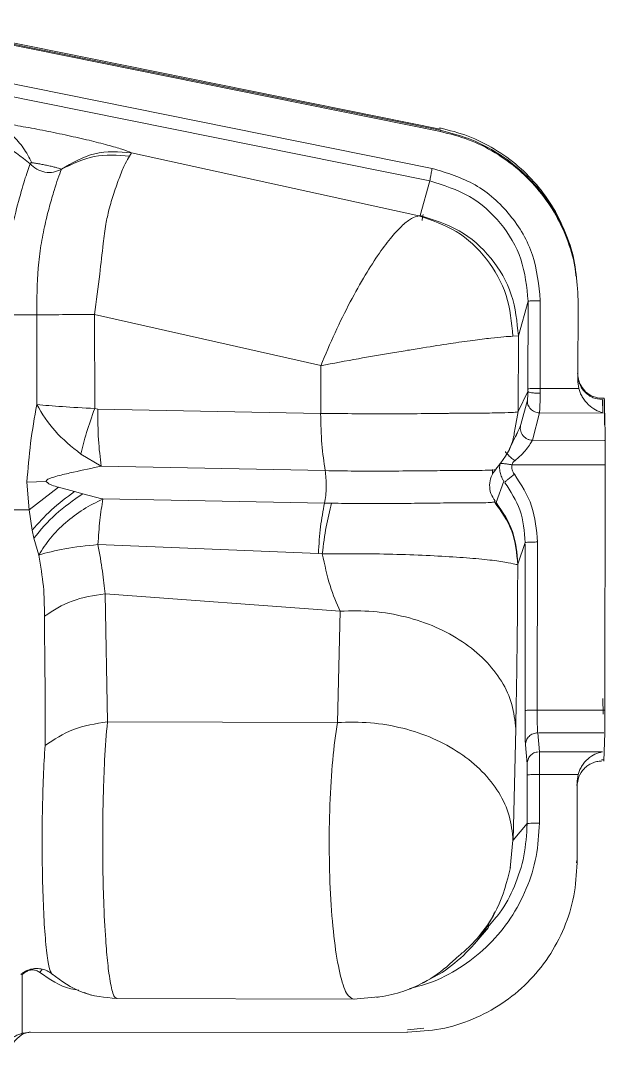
# Model space of a CAD drawing. Header units: millimetres. Extents: x -16985 to -606, y 2122 to 9380.
# Drawn here: x -8145.9 to -8098.2, y 5920.6 to 6005.1 of the extents above; entities that cross this region are included whole.
import ezdxf

# ---------------------------------------------------------------- set-up
doc = ezdxf.new("R2010")
doc.units = ezdxf.units.MM
doc.linetypes.add('K5LT32768', pattern=[0])
doc.linetypes.add('K5LT_THIN', pattern=[0])

msp = doc.modelspace()

# ---------------------------------------------------------------- linework, layer by layer
at = {"color": 7, "linetype": 'K5LT_THIN', "lineweight": 18}
for p, q in [((-8155.945, 6005.054), (-8111.652, 5996.119)), ((-8111.678, 5996.315), (-8155.445, 6005.143)), ((-8111.665, 5996.217), (-8155.432, 6005.045)), ((-8157.08, 6002.147), (-8112.323, 5993.119)), ((-8112.515, 5992.093), (-8157.272, 6001.121)), ((-8111.678, 5996.315), (-8111.691, 5996.413)), ((-8111.652, 5996.119), (-8111.665, 5996.217)), ((-8136.846, 5994.392), (-8136.993, 5994.119)), ((-8136.845, 5994.391), (-8113.412, 5989.238)), ((-8113.309, 5989.271), (-8112.515, 5992.093)), ((-8113.309, 5989.271), (-8113.412, 5989.238)), ((-8100.612, 5984.434), (-8100.655, 5984.933)), ((-8100.549, 5984.241), (-8100.562, 5984.339)), ((-8104.5, 5982.291), (-8105.294, 5979.469)), ((-8104.513, 5975.149), (-8104.5, 5982.291)), ((-8103.508, 5982.337), (-8103.52, 5975.195)), ((-8103.507, 5982.337), (-8103.507, 5982.362)), ((-8100.43, 5982.395), (-8100.441, 5975.726)), ((-8100.43, 5982.395), (-8100.43, 5982.418)), ((-8144.569, 5981.195), (-8144.569, 5973.869)), ((-8139.843, 5981.206), (-8139.842, 5973.549)), ((-8139.843, 5981.198), (-8121.408, 5977.05)), ((-8105.744, 5979.435), (-8105.3, 5979.467)), ((-8105.297, 5979.459), (-8105.308, 5973.306)), ((-8121.416, 5973.154), (-8121.416, 5977.042)), ((-8104.514, 5974.947), (-8104.513, 5975.149)), ((-8103.52, 5974.791), (-8103.519, 5975.195)), ((-8103.515, 5975.192), (-8100.375, 5975.192)), ((-8100.441, 5975.726), (-8100.374, 5975.19)), ((-8105.308, 5973.306), (-8104.514, 5974.947)), ((-8104.562, 5974.244), (-8105.086, 5972.26)), ((-8098.469, 5974.386), (-8098.295, 5974.385)), ((-8098.406, 5973.195), (-8098.426, 5974.288)), ((-8098.295, 5973.742), (-8098.294, 5974.385)), ((-8098.285, 5972.223), (-8098.281, 5974.288)), ((-8139.578, 5973.5), (-8139.842, 5973.549)), ((-8139.578, 5973.5), (-8121.423, 5973.154)), ((-8103.57, 5973.193), (-8104.149, 5970.967)), ((-8103.57, 5973.193), (-8098.375, 5973.185)), ((-8098.26, 5973.185), (-8098.218, 5970.958)), ((-8106.015, 5970.279), (-8105.439, 5971.466)), ((-8104.149, 5970.967), (-8098.276, 5970.958)), ((-8140.971, 5969.836), (-8139.301, 5968.858)), ((-8139.28, 5968.861), (-8121.044, 5968.493)), ((-8107.397, 5968.232), (-8107.418, 5968.577)), ((-8098.212, 5968.956), (-8105.821, 5968.967)), ((-8098.212, 5968.956), (-8098.248, 5948.98)), ((-8145.369, 5967.563), (-8143.794, 5967.612)), ((-8145.182, 5965.309), (-8145.369, 5967.563)), ((-8106.494, 5967.644), (-8107.095, 5965.894)), ((-8145.183, 5965.308), (-8142.796, 5967.141)), ((-8141.493, 5966.788), (-8142.796, 5967.141)), ((-8140.811, 5966.613), (-8141.493, 5966.788)), ((-8139.268, 5966.207), (-8140.811, 5966.613)), ((-8139.268, 5966.207), (-8139.164, 5966.205)), ((-8121.106, 5965.848), (-8139.169, 5966.181)), ((-8121.106, 5965.848), (-8120.521, 5965.836)), ((-8107.18, 5966.001), (-8107.248, 5965.951)), ((-8145.182, 5965.309), (-8146.415, 5965.309)), ((-8145.182, 5965.309), (-8144.94, 5963.642)), ((-8144.94, 5963.642), (-8144.798, 5962.997)), ((-8144.799, 5962.996), (-8144.407, 5961.614)), ((-8121.604, 5961.735), (-8139.572, 5962.468)), ((-8104.732, 5962.632), (-8105.332, 5960.883)), ((-8104.756, 5948.942), (-8104.732, 5962.5)), ((-8103.738, 5962.678), (-8103.762, 5948.988)), ((-8121.604, 5961.735), (-8121.284, 5961.713)), ((-8105.332, 5960.883), (-8105.347, 5960.812)), ((-8138.807, 5948.028), (-8138.984, 5958.459)), ((-8119.835, 5957.047), (-8138.984, 5958.459)), ((-8143.944, 5956.739), (-8143.943, 5956.631)), ((-8120.054, 5947.976), (-8119.835, 5957.046)), ((-8098.398, 5949.919), (-8098.374, 5948.661)), ((-8103.762, 5948.988), (-8098.248, 5948.98)), ((-8138.807, 5948.028), (-8120.054, 5947.976)), ((-8105.515, 5947.46), (-8105.734, 5938.39)), ((-8103.582, 5945.592), (-8103.717, 5947.13)), ((-8098.318, 5947.123), (-8103.625, 5947.131)), ((-8098.26, 5947.123), (-8098.309, 5945.584)), ((-8143.875, 5946.21), (-8143.882, 5946.096)), ((-8104.581, 5944.617), (-8104.717, 5946.156)), ((-8098.424, 5945.584), (-8103.582, 5945.592)), ((-8098.309, 5945.578), (-8098.333, 5944.823)), ((-8098.522, 5944.921), (-8098.346, 5944.921)), ((-8098.333, 5944.823), (-8098.332, 5945.201)), ((-8104.575, 5939.73), (-8104.568, 5943.689)), ((-8103.575, 5943.735), (-8103.582, 5939.789)), ((-8103.575, 5943.735), (-8100.43, 5943.731)), ((-8100.526, 5942.855), (-8100.504, 5943.041)), ((-8100.499, 5943.195), (-8100.511, 5936.561)), ((-8100.499, 5943.195), (-8100.428, 5943.731)), ((-8100.526, 5942.855), (-8100.526, 5942.832)), ((-8105.734, 5938.39), (-8104.575, 5939.73)), ((-8105.965, 5936.109), (-8105.735, 5938.39)), ((-8100.555, 5936.546), (-8100.537, 5936.722)), ((-8100.511, 5936.561), (-8100.511, 5936.526)), ((-8108.9, 5929.921), (-8107.738, 5931.265)), ((-8107.231, 5931.962), (-8107.78, 5931.3)), ((-8145.87, 5927.448), (-8145.869, 5927.444)), ((-8145.759, 5927.442), (-8145.525, 5927.614)), ((-8145.757, 5927.444), (-8145.759, 5922.651)), ((-8138.064, 5925.48), (-8118.632, 5925.426)), ((-8138.037, 5925.483), (-8138.063, 5925.502)), ((-8118.722, 5925.43), (-8116.727, 5925.626)), ((-8145.756, 5922.649), (-8145.221, 5922.72)), ((-8145.221, 5922.72), (-8114.404, 5922.747)), ((-8114.404, 5922.747), (-8114.318, 5922.748)), ((-8114.344, 5922.944), (-8112.995, 5923.077))]:
    msp.add_line(p, q, dxfattribs=at)
at = {"color": 8, "linetype": 'K5LT32768', "lineweight": 15, "true_color": 0x808080}
for p, q in [((-8105.563, 5971.989), (-8105.311, 5973.299)), ((-8144.319, 5927.615), (-8144.123, 5927.869))]:
    msp.add_line(p, q, dxfattribs=at)
at = {"color": 7, "linetype": 'K5LT_THIN', "lineweight": 18}
for points, knots in [([(-8148.682, 5996.968), (-8148.245, 5996.912), (-8147.372, 5996.802), (-8145.687, 5996.523), (-8143.87, 5996.184), (-8142.018, 5995.799), (-8140.266, 5995.399), (-8138.746, 5995.012), (-8137.524, 5994.659), (-8137.071, 5994.48), (-8136.845, 5994.391)], [0, 0, 0, 0, 0.12497, 0.249988, 0.374975, 0.499983, 0.625002, 0.749961, 0.875021, 1, 1, 1, 1]), ([(-8148.682, 5996.968), (-8148.3, 5996.835), (-8147.537, 5996.571), (-8146.516, 5995.809), (-8145.621, 5994.825), (-8145.179, 5993.991), (-8144.957, 5993.574)], [0, 0, 0, 0, 0.250292, 0.500008, 0.749891, 1, 1, 1, 1]), ([(-8111.691, 5996.413), (-8110.915, 5996.216), (-8109.364, 5995.822), (-8107.209, 5994.74), (-8105.259, 5993.335), (-8103.584, 5991.611), (-8102.214, 5989.629), (-8101.249, 5987.439), (-8100.736, 5985.852), (-8100.666, 5985.008), (-8100.662, 5984.959)], [0, 0, 0, 0, 0.141606, 0.283212, 0.424818, 0.566424, 0.70803, 0.849636, 0.991242, 1, 1, 1, 1]), ([(-8100.599, 5984.336), (-8100.613, 5984.526), (-8100.684, 5985.513), (-8101.214, 5987.241), (-8102.189, 5989.43), (-8103.556, 5991.413), (-8105.232, 5993.138), (-8107.182, 5994.544), (-8109.338, 5995.626), (-8110.889, 5996.02), (-8111.665, 5996.217)], [0, 0, 0, 0, 0.03307, 0.171203, 0.309335, 0.447468, 0.585601, 0.723734, 0.861867, 1, 1, 1, 1]), ([(-8150.182, 5995.798), (-8149.219, 5995.62), (-8147.292, 5995.264), (-8145.837, 5994.084), (-8145.11, 5993.493)], [0, 0, 0, 0, 0.499989, 1, 1, 1, 1]), ([(-8142.556, 5993.046), (-8141.665, 5993.566), (-8139.883, 5994.605), (-8137.858, 5994.462), (-8136.845, 5994.391)], [0, 0, 0, 0, 0.500068, 1, 1, 1, 1]), ([(-8136.994, 5994.119), (-8137.972, 5994.186), (-8139.928, 5994.321), (-8141.68, 5993.471), (-8142.556, 5993.045)], [0, 0, 0, 0, 0.499997, 1, 1, 1, 1]), ([(-8136.994, 5994.119), (-8137.109, 5993.935), (-8137.346, 5993.555), (-8137.785, 5992.501), (-8138.253, 5991.205), (-8138.664, 5989.863), (-8138.955, 5988.494), (-8139.179, 5986.768), (-8139.449, 5984.307), (-8139.702, 5982.316), (-8139.843, 5981.206)], [0, 0, 0, 0, 0.124061, 0.256382, 0.385005, 0.487823, 0.568286, 0.669272, 0.815635, 1, 1, 1, 1]), ([(-8145.11, 5993.493), (-8145.251, 5993.087), (-8145.535, 5992.274), (-8146.117, 5990.235), (-8146.754, 5987.634), (-8146.965, 5985.65), (-8147.071, 5984.658)], [0, 0, 0, 0, 0.250008, 0.500006, 0.749971, 1, 1, 1, 1]), ([(-8145.11, 5993.493), (-8145.107, 5993.508), (-8145.101, 5993.537), (-8145.06, 5993.574), (-8144.998, 5993.574), (-8144.957, 5993.574)], [0, 0, 0, 0, 0.250107, 0.501572, 1, 1, 1, 1]), ([(-8145.11, 5993.493), (-8144.937, 5993.333), (-8144.591, 5993.012), (-8143.907, 5992.778), (-8143.191, 5992.758), (-8142.768, 5992.95), (-8142.556, 5993.046)], [0, 0, 0, 0, 0.250059, 0.499859, 0.750064, 1, 1, 1, 1]), ([(-8144.957, 5993.574), (-8144.866, 5993.562), (-8144.684, 5993.538), (-8144.33, 5993.48), (-8143.95, 5993.411), (-8143.565, 5993.33), (-8143.208, 5993.243), (-8142.908, 5993.161), (-8142.677, 5993.089), (-8142.597, 5993.061), (-8142.556, 5993.046)], [0, 0, 0, 0, 0.124865, 0.249766, 0.374884, 0.500143, 0.625261, 0.750129, 0.874934, 1, 1, 1, 1]), ([(-8142.556, 5993.045), (-8142.742, 5992.547), (-8143.023, 5991.799), (-8143.509, 5990.083), (-8143.898, 5988.582), (-8144.244, 5986.857), (-8144.538, 5984.394), (-8144.557, 5982.474), (-8144.57, 5981.195)], [0, 0, 0, 0, 0.249319, 0.374499, 0.49971, 0.625047, 0.750396, 1, 1, 1, 1]), ([(-8112.323, 5993.119), (-8112.348, 5992.992), (-8112.399, 5992.739), (-8112.463, 5992.407), (-8112.506, 5992.166), (-8112.512, 5992.117), (-8112.515, 5992.093)], [0, 0, 0, 0, 0.250216, 0.5, 0.749784, 1, 1, 1, 1]), ([(-8112.323, 5993.119), (-8111.115, 5992.748), (-8108.7, 5992.006), (-8105.844, 5989.435), (-8103.884, 5986.129), (-8103.633, 5983.618), (-8103.507, 5982.362)], [0, 0, 0, 0, 0.250011, 0.499997, 0.749979, 1, 1, 1, 1]), ([(-8112.515, 5992.092), (-8111.393, 5991.745), (-8109.194, 5991.065), (-8106.622, 5988.73), (-8104.845, 5985.747), (-8104.617, 5983.459), (-8104.501, 5982.291)], [0, 0, 0, 0, 0.255122, 0.5, 0.744853, 1, 1, 1, 1]), ([(-8121.412, 5977.042), (-8121.029, 5977.944), (-8120.272, 5979.731), (-8119.024, 5982.245), (-8117.796, 5984.439), (-8116.645, 5986.225), (-8115.615, 5987.583), (-8114.732, 5988.518), (-8113.986, 5989.095), (-8113.602, 5989.191), (-8113.413, 5989.238)], [0, 0, 0, 0, 0.14455, 0.286372, 0.422429, 0.551337, 0.672605, 0.786723, 0.89515, 1, 1, 1, 1]), ([(-8113.412, 5989.238), (-8112.361, 5988.888), (-8110.257, 5988.19), (-8107.774, 5985.838), (-8106.074, 5982.837), (-8105.853, 5980.568), (-8105.742, 5979.435)], [0, 0, 0, 0, 0.250243, 0.500477, 0.750697, 1, 1, 1, 1]), ([(-8104.5, 5982.291), (-8104.482, 5982.297), (-8104.447, 5982.31), (-8104.219, 5982.325), (-8103.893, 5982.336), (-8103.636, 5982.337), (-8103.508, 5982.337)], [0, 0, 0, 0, 0.250216, 0.500001, 0.749783, 1, 1, 1, 1]), ([(-8144.568, 5981.195), (-8143.916, 5981.196), (-8142.614, 5981.197), (-8140.766, 5981.203), (-8139.842, 5981.206)], [0, 0, 0, 0, 0.5, 1, 1, 1, 1]), ([(-8121.411, 5977.042), (-8120.387, 5977.233), (-8118.504, 5977.585), (-8116.108, 5977.999), (-8114.362, 5978.291), (-8112.703, 5978.559), (-8110.859, 5978.846), (-8108.997, 5979.111), (-8107.535, 5979.294), (-8106.415, 5979.406), (-8105.969, 5979.426), (-8105.744, 5979.435)], [0, 0, 0, 0, 0.155679, 0.286387, 0.357766, 0.425733, 0.55131, 0.671105, 0.785814, 0.892312, 1, 1, 1, 1]), ([(-8098.47, 5974.386), (-8098.719, 5974.413), (-8099.104, 5974.456), (-8099.572, 5974.714), (-8099.959, 5975.037), (-8100.249, 5975.467), (-8100.431, 5975.966), (-8100.454, 5976.272), (-8100.466, 5976.434)], [0, 0, 0, 0, 0.234141, 0.363045, 0.499837, 0.710799, 0.845701, 1, 1, 1, 1]), ([(-8098.457, 5974.288), (-8098.709, 5974.316), (-8099.098, 5974.359), (-8099.565, 5974.62), (-8099.949, 5974.943), (-8100.238, 5975.371), (-8100.419, 5975.872), (-8100.441, 5976.18), (-8100.453, 5976.345)], [0, 0, 0, 0, 0.236874, 0.364999, 0.499573, 0.70922, 0.844551, 1, 1, 1, 1]), ([(-8103.52, 5975.195), (-8103.649, 5975.194), (-8103.906, 5975.193), (-8104.232, 5975.183), (-8104.46, 5975.167), (-8104.495, 5975.155), (-8104.513, 5975.149)], [0, 0, 0, 0, 0.250217, 0.499999, 0.749784, 1, 1, 1, 1]), ([(-8100.374, 5975.19), (-8100.338, 5975.073), (-8100.264, 5974.831), (-8100.013, 5974.351), (-8099.59, 5973.845), (-8099.024, 5973.406), (-8098.611, 5973.265), (-8098.406, 5973.195)], [0, 0, 0, 0, 0.111228, 0.230831, 0.499952, 0.750996, 1, 1, 1, 1]), ([(-8104.561, 5974.244), (-8104.563, 5974.179), (-8104.567, 5974.049), (-8104.518, 5973.855), (-8104.434, 5973.673), (-8104.311, 5973.509), (-8104.153, 5973.375), (-8103.971, 5973.276), (-8103.774, 5973.209), (-8103.638, 5973.198), (-8103.57, 5973.193)], [0, 0, 0, 0, 0.122941, 0.248046, 0.374061, 0.499999, 0.625937, 0.751953, 0.877058, 1, 1, 1, 1]), ([(-8104.514, 5974.947), (-8104.515, 5974.863), (-8104.518, 5974.697), (-8104.533, 5974.491), (-8104.549, 5974.331), (-8104.557, 5974.273), (-8104.561, 5974.244)], [0, 0, 0, 0, 0.249877, 0.499806, 0.749919, 1, 1, 1, 1]), ([(-8103.52, 5974.791), (-8103.648, 5974.794), (-8103.905, 5974.8), (-8104.233, 5974.836), (-8104.461, 5974.888), (-8104.496, 5974.927), (-8104.514, 5974.947)], [0, 0, 0, 0, 0.248247, 0.500001, 0.751755, 1, 1, 1, 1]), ([(-8103.52, 5974.791), (-8103.522, 5974.629), (-8103.525, 5974.268), (-8103.539, 5973.796), (-8103.557, 5973.404), (-8103.566, 5973.263), (-8103.57, 5973.193)], [0, 0, 0, 0, 0.225106, 0.499957, 0.749965, 1, 1, 1, 1]), ([(-8145.369, 5967.563), (-8145.283, 5968.627), (-8145.112, 5970.756), (-8144.75, 5972.831), (-8144.569, 5973.869)], [0, 0, 0, 0, 0.499781, 1, 1, 1, 1]), ([(-8144.568, 5973.872), (-8144.121, 5973.134), (-8143.227, 5971.659), (-8141.722, 5970.443), (-8140.97, 5969.836)], [0, 0, 0, 0, 0.500244, 1, 1, 1, 1]), ([(-8144.567, 5973.872), (-8143.916, 5973.814), (-8142.613, 5973.699), (-8140.765, 5973.599), (-8139.842, 5973.549)], [0, 0, 0, 0, 0.500003, 1, 1, 1, 1]), ([(-8140.97, 5969.836), (-8140.83, 5970.411), (-8140.549, 5971.561), (-8140.078, 5972.886), (-8139.842, 5973.549)], [0, 0, 0, 0, 0.500005, 1, 1, 1, 1]), ([(-8139.579, 5973.5), (-8139.578, 5972.647), (-8139.577, 5970.939), (-8139.393, 5969.554), (-8139.301, 5968.861)], [0, 0, 0, 0, 0.499997, 1, 1, 1, 1]), ([(-8121.423, 5973.153), (-8121.402, 5972.294), (-8121.36, 5970.575), (-8121.149, 5969.185), (-8121.044, 5968.49)], [0, 0, 0, 0, 0.499994, 1, 1, 1, 1]), ([(-8105.313, 5973.299), (-8105.394, 5973.278), (-8105.558, 5973.234), (-8106.616, 5973.194), (-8108.155, 5973.181), (-8109.549, 5973.175), (-8110.311, 5973.17), (-8110.392, 5973.168), (-8110.416, 5973.168), (-8110.464, 5973.167), (-8110.561, 5973.166), (-8110.732, 5973.163), (-8111.08, 5973.158), (-8111.795, 5973.148), (-8113.298, 5973.132), (-8115.621, 5973.114), (-8118.46, 5973.124), (-8120.389, 5973.144), (-8121.332, 5973.153), (-8121.408, 5973.153), (-8121.417, 5973.153)], [0, 0, 0, 0, 0.124905, 0.249795, 0.374804, 0.486811, 0.499902, 0.499931, 0.499962, 0.503816, 0.507731, 0.515561, 0.531221, 0.562537, 0.625144, 0.750157, 0.875153, 0.98988, 0.998791, 1, 1, 1, 1]), ([(-8107.123, 5968.618), (-8106.583, 5969.307), (-8105.787, 5970.323), (-8105.617, 5971.583), (-8105.563, 5971.989)], [0, 0, 0, 0, 0.677045, 1, 1, 1, 1]), ([(-8105.086, 5972.26), (-8105.106, 5972.188), (-8105.146, 5972.044), (-8105.138, 5971.815), (-8105.076, 5971.594), (-8104.963, 5971.39), (-8104.803, 5971.216), (-8104.607, 5971.082), (-8104.384, 5970.992), (-8104.227, 5970.975), (-8104.149, 5970.967)], [0, 0, 0, 0, 0.124663, 0.250006, 0.375086, 0.500018, 0.624946, 0.750018, 0.875349, 1, 1, 1, 1]), ([(-8105.598, 5969.292), (-8105.418, 5969.441), (-8105.063, 5969.736), (-8104.636, 5970.233), (-8104.302, 5970.696), (-8104.199, 5970.878), (-8104.149, 5970.967)], [0, 0, 0, 0, 0.253219, 0.50021, 0.755282, 1, 1, 1, 1]), ([(-8105.436, 5971.465), (-8105.453, 5971.424), (-8105.474, 5971.371), (-8105.517, 5971.3), (-8105.527, 5971.283)], [0, 0, 0, 0, 0.767264, 1, 1, 1, 1]), ([(-8106.356, 5970.05), (-8106.357, 5970.043), (-8106.36, 5970.029), (-8106.323, 5969.975), (-8106.258, 5969.898), (-8106.163, 5969.8), (-8106.045, 5969.685), (-8105.907, 5969.558), (-8105.756, 5969.425), (-8105.65, 5969.336), (-8105.598, 5969.292)], [0, 0, 0, 0, 0.124749, 0.250024, 0.37509, 0.500018, 0.624942, 0.75, 0.875263, 1, 1, 1, 1]), ([(-8105.821, 5968.967), (-8105.797, 5969.03), (-8105.75, 5969.157), (-8105.649, 5969.247), (-8105.598, 5969.292)], [0, 0, 0, 0, 0.495014, 1, 1, 1, 1]), ([(-8139.3, 5968.858), (-8140.052, 5968.699), (-8141.184, 5968.46), (-8142.535, 5968.149), (-8143.213, 5967.963), (-8143.541, 5967.839), (-8143.706, 5967.77), (-8143.766, 5967.702), (-8143.788, 5967.653), (-8143.792, 5967.626), (-8143.794, 5967.612)], [0, 0, 0, 0, 0.497434, 0.748377, 0.873851, 0.936586, 0.968035, 0.983212, 0.991219, 1, 1, 1, 1]), ([(-8121.044, 5968.49), (-8121.021, 5968.294), (-8120.975, 5967.901), (-8120.959, 5967.173), (-8120.994, 5966.444), (-8121.069, 5966.047), (-8121.106, 5965.848)], [0, 0, 0, 0, 0.249975, 0.499994, 0.750044, 1, 1, 1, 1]), ([(-8107.2, 5966.028), (-8107.328, 5966.224), (-8107.583, 5966.615), (-8107.675, 5967.32), (-8107.554, 5968.02), (-8107.282, 5968.4), (-8107.147, 5968.59)], [0, 0, 0, 0, 0.25003, 0.5, 0.749972, 1, 1, 1, 1]), ([(-8107.412, 5968.54), (-8107.411, 5968.54), (-8107.15, 5968.549), (-8107.137, 5968.584), (-8107.124, 5968.618)], [0, 0, 0, 0, 0.001003, 1, 1, 1, 1]), ([(-8106.801, 5969.077), (-8106.815, 5968.939), (-8106.842, 5968.662), (-8106.773, 5968.247), (-8106.647, 5967.907), (-8106.53, 5967.719), (-8106.486, 5967.649)], [0, 0, 0, 0, 0.278146, 0.556467, 0.834688, 1, 1, 1, 1]), ([(-8105.821, 5968.967), (-8105.948, 5968.987), (-8106.201, 5969.026), (-8106.521, 5969.066), (-8106.749, 5969.087), (-8106.784, 5969.08), (-8106.802, 5969.077)], [0, 0, 0, 0, 0.250001, 0.5, 0.749997, 1, 1, 1, 1]), ([(-8105.821, 5968.967), (-8105.827, 5968.83), (-8105.835, 5968.625), (-8105.739, 5968.367), (-8105.663, 5968.255), (-8105.624, 5968.198)], [0, 0, 0, 0, 0.498621, 0.747321, 1, 1, 1, 1]), ([(-8143.794, 5967.612), (-8143.726, 5967.545), (-8143.589, 5967.412), (-8143.239, 5967.271), (-8142.974, 5967.193), (-8142.796, 5967.141)], [0, 0, 0, 0, 0.251304, 0.499476, 1, 1, 1, 1]), ([(-8105.624, 5968.198), (-8105.726, 5968.118), (-8105.93, 5967.958), (-8106.189, 5967.746), (-8106.369, 5967.589), (-8106.395, 5967.555), (-8106.408, 5967.538)], [0, 0, 0, 0, 0.251128, 0.504262, 0.752116, 1, 1, 1, 1]), ([(-8106.389, 5967.51), (-8105.923, 5966.792), (-8104.961, 5965.307), (-8104.811, 5963.542), (-8104.734, 5962.632)], [0, 0, 0, 0, 0.483992, 1, 1, 1, 1]), ([(-8105.624, 5968.198), (-8105.079, 5967.357), (-8103.989, 5965.674), (-8103.822, 5963.676), (-8103.738, 5962.678)], [0, 0, 0, 0, 0.500001, 1, 1, 1, 1]), ([(-8144.94, 5963.642), (-8144.441, 5964.204), (-8143.441, 5965.326), (-8142.142, 5966.301), (-8141.493, 5966.788)], [0, 0, 0, 0, 0.5, 1, 1, 1, 1]), ([(-8140.811, 5966.613), (-8141.584, 5966.074), (-8143.129, 5964.996), (-8144.242, 5963.663), (-8144.798, 5962.997)], [0, 0, 0, 0, 0.499771, 1, 1, 1, 1]), ([(-8139.169, 5966.181), (-8139.707, 5965.916), (-8140.786, 5965.383), (-8142.244, 5964.275), (-8143.51, 5963.007), (-8144.108, 5962.078), (-8144.407, 5961.614)], [0, 0, 0, 0, 0.249267, 0.5, 0.750733, 1, 1, 1, 1]), ([(-8139.169, 5966.181), (-8139.26, 5965.625), (-8139.442, 5964.514), (-8139.529, 5963.15), (-8139.572, 5962.468)], [0, 0, 0, 0, 0.500638, 1, 1, 1, 1]), ([(-8121.604, 5961.735), (-8121.555, 5962.484), (-8121.455, 5963.982), (-8121.225, 5965.214), (-8121.11, 5965.831)], [0, 0, 0, 0, 0.499354, 1, 1, 1, 1]), ([(-8120.521, 5965.836), (-8120.679, 5965.217), (-8120.994, 5963.979), (-8121.187, 5962.468), (-8121.284, 5961.713)], [0, 0, 0, 0, 0.500033, 1, 1, 1, 1]), ([(-8107.247, 5965.95), (-8107.338, 5965.929), (-8107.538, 5965.882), (-8108.38, 5965.877), (-8109.754, 5965.871), (-8111.592, 5965.856), (-8113.725, 5965.829), (-8116.027, 5965.807), (-8118.337, 5965.8), (-8119.816, 5965.824), (-8120.521, 5965.836)], [0, 0, 0, 0, 0.105875, 0.231763, 0.367227, 0.5012, 0.631843, 0.76125, 0.886309, 1, 1, 1, 1]), ([(-8107.247, 5965.95), (-8106.7, 5965.177), (-8105.607, 5963.631), (-8105.433, 5961.752), (-8105.347, 5960.812)], [0, 0, 0, 0, 0.500033, 1, 1, 1, 1]), ([(-8107.095, 5965.894), (-8106.586, 5965.134), (-8105.568, 5963.614), (-8105.412, 5961.793), (-8105.335, 5960.883)], [0, 0, 0, 0, 0.499939, 1, 1, 1, 1]), ([(-8139.571, 5962.468), (-8140.515, 5962.369), (-8142.405, 5962.173), (-8143.739, 5961.801), (-8144.406, 5961.616)], [0, 0, 0, 0, 0.499998, 1, 1, 1, 1]), ([(-8139.571, 5962.468), (-8139.438, 5961.713), (-8139.173, 5960.205), (-8139.047, 5959.041), (-8138.984, 5958.459)], [0, 0, 0, 0, 0.500461, 1, 1, 1, 1]), ([(-8104.732, 5962.632), (-8104.714, 5962.638), (-8104.678, 5962.65), (-8104.451, 5962.666), (-8104.124, 5962.676), (-8103.867, 5962.677), (-8103.738, 5962.678)], [0, 0, 0, 0, 0.250216, 0.5, 0.749784, 1, 1, 1, 1]), ([(-8144.406, 5961.616), (-8144.256, 5960.736), (-8143.942, 5958.896), (-8143.943, 5957.478), (-8143.944, 5956.739)], [0, 0, 0, 0, 0.478296, 1, 1, 1, 1]), ([(-8105.347, 5960.812), (-8105.427, 5960.837), (-8105.589, 5960.888), (-8106.626, 5961.093), (-8108.201, 5961.279), (-8110.286, 5961.448), (-8112.766, 5961.591), (-8115.52, 5961.69), (-8118.424, 5961.73), (-8120.331, 5961.718), (-8121.284, 5961.713)], [0, 0, 0, 0, 0.124883, 0.249801, 0.374885, 0.499981, 0.624888, 0.749999, 0.875106, 1, 1, 1, 1]), ([(-8121.284, 5961.713), (-8121.088, 5960.808), (-8120.695, 5958.994), (-8120.122, 5957.696), (-8119.835, 5957.046)], [0, 0, 0, 0, 0.499141, 1, 1, 1, 1]), ([(-8105.347, 5960.812), (-8105.354, 5959.522), (-8105.369, 5956.935), (-8105.408, 5953.362), (-8105.456, 5950.116), (-8105.496, 5948.349), (-8105.515, 5947.462)], [0, 0, 0, 0, 0.255596, 0.512528, 0.75544, 1, 1, 1, 1]), ([(-8138.984, 5958.459), (-8139.918, 5958.316), (-8141.787, 5958.032), (-8143.224, 5957.098), (-8143.943, 5956.631)], [0, 0, 0, 0, 0.5, 1, 1, 1, 1]), ([(-8143.943, 5956.631), (-8143.933, 5955.475), (-8143.912, 5953.164), (-8143.867, 5949.708), (-8143.872, 5947.376), (-8143.875, 5946.21)], [0, 0, 0, 0, 0.333354, 0.666707, 1, 1, 1, 1]), ([(-8103.762, 5948.988), (-8103.891, 5948.988), (-8104.148, 5948.986), (-8104.475, 5948.976), (-8104.703, 5948.961), (-8104.738, 5948.948), (-8104.756, 5948.942)], [0, 0, 0, 0, 0.250216, 0.5, 0.749784, 1, 1, 1, 1]), ([(-8104.756, 5948.942), (-8104.756, 5948.617), (-8104.756, 5947.966), (-8104.748, 5947.118), (-8104.735, 5946.455), (-8104.723, 5946.256), (-8104.717, 5946.156)], [0, 0, 0, 0, 0.249784, 0.499658, 0.749706, 1, 1, 1, 1]), ([(-8103.717, 5947.131), (-8103.724, 5947.202), (-8103.737, 5947.337), (-8103.752, 5947.787), (-8103.762, 5948.344), (-8103.762, 5948.778), (-8103.762, 5948.988)], [0, 0, 0, 0, 0.264126, 0.499996, 0.758446, 1, 1, 1, 1]), ([(-8138.806, 5948.028), (-8139.769, 5947.877), (-8141.694, 5947.575), (-8143.153, 5946.589), (-8143.882, 5946.096)], [0, 0, 0, 0, 0.500002, 1, 1, 1, 1]), ([(-8104.717, 5946.156), (-8104.701, 5946.284), (-8104.668, 5946.538), (-8104.439, 5946.861), (-8104.108, 5947.084), (-8103.847, 5947.115), (-8103.717, 5947.131)], [0, 0, 0, 0, 0.250226, 0.5, 0.749774, 1, 1, 1, 1]), ([(-8143.882, 5946.096), (-8143.933, 5945.285), (-8144.034, 5943.667), (-8144.115, 5940.678), (-8144.134, 5937.568), (-8144.086, 5934.519), (-8143.974, 5931.763), (-8143.802, 5929.532), (-8143.584, 5927.95), (-8143.42, 5927.639), (-8143.337, 5927.483)], [0, 0, 0, 0, 0.124413, 0.24828, 0.371633, 0.49501, 0.619114, 0.744751, 0.871867, 1, 1, 1, 1]), ([(-8103.673, 5945.587), (-8103.794, 5945.562), (-8104.036, 5945.513), (-8104.334, 5945.287), (-8104.537, 5944.977), (-8104.567, 5944.737), (-8104.581, 5944.617)], [0, 0, 0, 0, 0.250303, 0.499894, 0.749784, 1, 1, 1, 1]), ([(-8103.582, 5945.592), (-8103.58, 5945.518), (-8103.577, 5945.373), (-8103.576, 5944.901), (-8103.575, 5944.342), (-8103.575, 5943.933), (-8103.576, 5943.735)], [0, 0, 0, 0, 0.271877, 0.529183, 0.771897, 1, 1, 1, 1]), ([(-8100.428, 5943.731), (-8100.392, 5943.843), (-8100.318, 5944.079), (-8100.066, 5944.546), (-8099.644, 5945.029), (-8099.072, 5945.417), (-8098.659, 5945.525), (-8098.455, 5945.578)], [0, 0, 0, 0, 0.107816, 0.226219, 0.499901, 0.752114, 1, 1, 1, 1]), ([(-8100.513, 5942.758), (-8100.483, 5943.023), (-8100.422, 5943.553), (-8100.046, 5944.128), (-8099.643, 5944.477), (-8099.29, 5944.67), (-8098.908, 5944.8), (-8098.642, 5944.816), (-8098.51, 5944.823)], [0, 0, 0, 0, 0.248811, 0.498699, 0.623625, 0.749456, 0.875823, 1, 1, 1, 1]), ([(-8104.568, 5943.689), (-8104.568, 5943.797), (-8104.569, 5944.014), (-8104.571, 5944.298), (-8104.576, 5944.517), (-8104.579, 5944.584), (-8104.581, 5944.617)], [0, 0, 0, 0, 0.249784, 0.500112, 0.750202, 1, 1, 1, 1]), ([(-8104.568, 5943.689), (-8104.551, 5943.695), (-8104.515, 5943.707), (-8104.288, 5943.723), (-8103.961, 5943.733), (-8103.704, 5943.734), (-8103.576, 5943.735)], [0, 0, 0, 0, 0.250216, 0.500001, 0.749784, 1, 1, 1, 1]), ([(-8103.582, 5939.776), (-8103.711, 5939.776), (-8103.968, 5939.774), (-8104.295, 5939.764), (-8104.522, 5939.749), (-8104.558, 5939.736), (-8104.575, 5939.73)], [0, 0, 0, 0, 0.250216, 0.5, 0.749784, 1, 1, 1, 1]), ([(-8116.831, 5925.568), (-8116.182, 5925.69), (-8114.929, 5925.926), (-8112.979, 5926.726), (-8111.588, 5927.652), (-8110.697, 5928.466), (-8110.212, 5928.91), (-8109.409, 5929.564), (-8108.232, 5930.798), (-8106.735, 5933.079), (-8106.233, 5935.003), (-8105.935, 5936.147)], [0, 0, 0, 0, 0.11905, 0.229617, 0.39842, 0.448064, 0.463373, 0.516379, 0.63486, 0.783002, 1, 1, 1, 1]), ([(-8113.136, 5926.749), (-8112.584, 5927.018), (-8111.268, 5927.661), (-8109.506, 5929.182), (-8108.037, 5930.865), (-8107.429, 5932.093), (-8107.198, 5932.559)], [0, 0, 0, 0, 0.216661, 0.516551, 0.816441, 1, 1, 1, 1]), ([(-8145.863, 5927.44), (-8145.798, 5927.497), (-8145.625, 5927.649), (-8145.284, 5927.811), (-8144.87, 5927.922), (-8144.439, 5927.94), (-8144.015, 5927.865), (-8143.613, 5927.706), (-8143.384, 5927.534), (-8143.27, 5927.448)], [0, 0, 0, 0, 0.09225, 0.243591, 0.394757, 0.545916, 0.697241, 0.848858, 1, 1, 1, 1]), ([(-8145.525, 5927.614), (-8145.432, 5927.671), (-8145.248, 5927.786), (-8144.922, 5927.832), (-8144.596, 5927.787), (-8144.411, 5927.672), (-8144.319, 5927.615)], [0, 0, 0, 0, 0.251123, 0.499914, 0.74897, 1, 1, 1, 1]), ([(-8138.037, 5925.482), (-8139.012, 5925.573), (-8140.962, 5925.755), (-8142.545, 5926.907), (-8143.337, 5927.483)], [0, 0, 0, 0, 0.500002, 1, 1, 1, 1]), ([(-8140.667, 5925.965), (-8140.628, 5925.948), (-8140.418, 5925.857), (-8140.242, 5925.802), (-8140.098, 5925.758)], [0, 0, 0, 0, 0.185819, 1, 1, 1, 1]), ([(-8146.768, 5920.788), (-8146.763, 5920.925), (-8146.753, 5921.193), (-8146.635, 5921.579), (-8146.439, 5921.933), (-8146.084, 5922.334), (-8145.625, 5922.68), (-8145.217, 5922.731), (-8145.076, 5922.748)], [0, 0, 0, 0, 0.14445, 0.283238, 0.422766, 0.569339, 0.850676, 1, 1, 1, 1]), ([(-8147.671, 5920.618), (-8147.61, 5920.83), (-8147.487, 5921.257), (-8147.078, 5921.845), (-8146.588, 5922.276), (-8146.116, 5922.536), (-8145.875, 5922.612), (-8145.756, 5922.649)], [0, 0, 0, 0, 0.247759, 0.500077, 0.769908, 0.886195, 1, 1, 1, 1])]:
    msp.add_open_spline(points, degree=3, knots=knots, dxfattribs=at)
for points in [[(-8100.43, 5982.418), (-8100.469, 5983.217), (-8100.548, 5984.814), (-8101.184, 5987.141), (-8102.178, 5989.328), (-8103.539, 5991.313), (-8105.217, 5993.039), (-8107.167, 5994.445), (-8109.324, 5995.528), (-8110.876, 5995.922), (-8111.652, 5996.119)], [(-8105.295, 5979.469), (-8105.408, 5980.611), (-8105.632, 5982.896), (-8107.412, 5985.907), (-8110.012, 5988.251), (-8112.21, 5988.93), (-8113.309, 5989.27)], [(-8113.06, 5989.367), (-8113.061, 5989.356), (-8113.064, 5989.335), (-8113.084, 5989.22), (-8113.115, 5989.061), (-8113.139, 5988.937), (-8113.152, 5988.874)], [(-8147.17, 5981.195), (-8146.948, 5981.195), (-8146.504, 5981.195), (-8145.763, 5981.195), (-8145.069, 5981.195), (-8144.736, 5981.195), (-8144.57, 5981.195)], [(-8098.218, 5970.958), (-8098.217, 5970.872), (-8098.215, 5970.699), (-8098.212, 5970.211), (-8098.211, 5969.613), (-8098.212, 5969.175), (-8098.212, 5968.956)], [(-8119.835, 5957.045), (-8118.934, 5957.063), (-8117.133, 5957.099), (-8114.475, 5956.63), (-8111.995, 5955.798), (-8109.794, 5954.601), (-8107.966, 5953.101), (-8106.601, 5951.359), (-8105.709, 5949.452), (-8105.581, 5948.124), (-8105.516, 5947.46)], [(-8098.248, 5948.98), (-8098.248, 5948.763), (-8098.249, 5948.329), (-8098.252, 5947.764), (-8098.256, 5947.322), (-8098.259, 5947.189), (-8098.26, 5947.123)], [(-8120.054, 5947.975), (-8120.192, 5947.002), (-8120.467, 5945.055), (-8120.691, 5941.302), (-8120.746, 5937.349), (-8120.615, 5933.479), (-8120.315, 5930.056), (-8119.871, 5927.414), (-8119.323, 5925.686), (-8118.922, 5925.515), (-8118.722, 5925.43)], [(-8105.736, 5938.39), (-8105.8, 5939.054), (-8105.928, 5940.381), (-8106.82, 5942.289), (-8108.185, 5944.03), (-8110.013, 5945.531), (-8112.214, 5946.728), (-8114.694, 5947.56), (-8117.352, 5948.029), (-8119.153, 5947.993), (-8120.054, 5947.975)], [(-8114.318, 5922.749), (-8113.415, 5922.8), (-8111.61, 5922.904), (-8109.005, 5923.724), (-8106.605, 5924.998), (-8104.501, 5926.724), (-8102.771, 5928.824), (-8101.494, 5931.221), (-8100.67, 5933.821), (-8100.565, 5935.625), (-8100.512, 5936.526)]]:
    msp.add_open_spline(points, degree=3, dxfattribs=at)
at = {"color": 8, "linetype": 'K5LT32768', "lineweight": 15, "true_color": 0x808080}
for points, knots in [([(-8105.086, 5972.26), (-8105.123, 5972.156), (-8105.189, 5971.975), (-8105.362, 5971.617), (-8105.436, 5971.465)], [0, 0, 0, 0, 0.57507, 1, 1, 1, 1]), ([(-8121.044, 5968.49), (-8120.24, 5968.477), (-8118.56, 5968.449), (-8115.975, 5968.451), (-8113.519, 5968.473), (-8111.359, 5968.494), (-8109.551, 5968.505), (-8108.132, 5968.507), (-8107.653, 5968.529), (-8107.412, 5968.54)], [0, 0, 0, 0, 0.136747, 0.285584, 0.430356, 0.569358, 0.708998, 0.853581, 1, 1, 1, 1]), ([(-8138.063, 5925.502), (-8138.118, 5925.519), (-8138.231, 5925.556), (-8138.445, 5926.129), (-8138.631, 5927.109), (-8138.78, 5928.343), (-8138.869, 5929.263), (-8138.993, 5930.857), (-8139.096, 5932.907), (-8139.164, 5935.353), (-8139.2, 5937.967), (-8139.181, 5940.638), (-8139.11, 5943.145), (-8139.008, 5945.553), (-8138.887, 5947.033), (-8138.806, 5948.027)], [0, 0, 0, 0, 0.060493, 0.125293, 0.2386, 0.284134, 0.328325, 0.371173, 0.491301, 0.55504, 0.618837, 0.746259, 0.808216, 0.871219, 1, 1, 1, 1]), ([(-8103.581, 5939.776), (-8103.634, 5938.862), (-8103.739, 5937.035), (-8104.578, 5934.402), (-8105.865, 5931.971), (-8107.624, 5929.844), (-8109.754, 5928.103), (-8111.983, 5926.869), (-8113.54, 5926.456), (-8114.212, 5926.277)], [0, 0, 0, 0, 0.147928, 0.295888, 0.443664, 0.591757, 0.739801, 0.887626, 1, 1, 1, 1]), ([(-8104.576, 5939.73), (-8104.628, 5938.845), (-8104.731, 5937.1), (-8105.564, 5934.646), (-8106.413, 5932.914), (-8107.094, 5932.121), (-8107.231, 5931.962)], [0, 0, 0, 0, 0.316684, 0.625015, 0.925004, 1, 1, 1, 1]), ([(-8141.139, 5926.166), (-8141.359, 5926.197), (-8142.528, 5926.361), (-8143.517, 5927.053), (-8144.319, 5927.615)], [0, 0, 0, 0, 0.188785, 1, 1, 1, 1])]:
    msp.add_open_spline(points, degree=3, knots=knots, dxfattribs=at)

doc.saveas('drawing.dxf')
